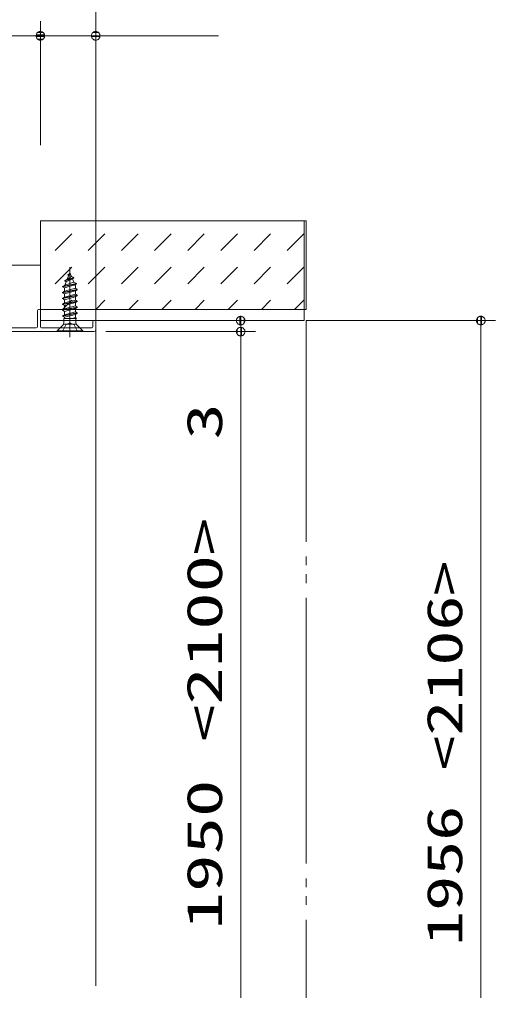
# Model space of a CAD drawing. Units: millimetres on the paper. Extents: x -305 to 305, y -152 to 152.
# Drawn here: x -42.8 to -10.6, y 49.1 to 114.9 of the extents above; entities that cross this region are included whole.
import ezdxf
from ezdxf.enums import TextEntityAlignment as Align

# ---------------------------------------------------------------- set-up
doc = ezdxf.new("R2010")
doc.units = ezdxf.units.MM
for name, pattern in [('LONG_CHAIN', [21, 18, -1, 1, -1]), ('LONG_DASHED2', [13, 12, -1]), ('LONG_DOUBLE_CHAIN', [21.8, 18, -1, 0.6, -0.6, 0.6, -1])]:
    doc.linetypes.add(name, pattern=pattern)
doc.layers.add('0-2_0', color=7, linetype='Continuous', lineweight=9)
doc.layers.add('0-3_S3', color=7, linetype='Continuous', lineweight=9)
doc.styles.add('ＭＳ ゴシック', font='')
doc.styles.get('ＭＳ ゴシック').set_extended_font_data('MS Gothic')

# ---------------------------------------------------------------- blocks, each defined once
blk = doc.blocks.new('_DOTSMALL')
at = {"layer": '0-2_0'}
for p, q in [((0.0746, 0.1), (-0.0746, 0.1)), ((0.1223, -0.0248), (-0.1223, -0.0248))]:
    blk.add_line(p, q, dxfattribs=at)
for points in [[(0.125, 0), (0.124, 0.0157), (0.1211, 0.0311), (0.1162, 0.046), (0.1095, 0.0602), (0.1011, 0.0735), (0.0911, 0.0856), (0.0797, 0.0963), (0.067, 0.1055), (0.0532, 0.1131), (0.0386, 0.1189), (0.0234, 0.1228), (0.0078, 0.1248), (-0.0078, 0.1248), (-0.0234, 0.1228), (-0.0386, 0.1189), (-0.0532, 0.1131), (-0.067, 0.1055), (-0.0797, 0.0963), (-0.0911, 0.0856), (-0.1011, 0.0735), (-0.1095, 0.0602), (-0.1162, 0.046), (-0.1211, 0.0311), (-0.124, 0.0157), (-0.125, 0), (0, 0)], [(-0.125, 0), (-0.124, -0.0157), (-0.1211, -0.0311), (-0.1162, -0.046), (-0.1095, -0.0602), (-0.1011, -0.0735), (-0.0911, -0.0856), (-0.0797, -0.0963), (-0.067, -0.1055), (-0.0532, -0.1131), (-0.0386, -0.1189), (-0.0234, -0.1228), (-0.0078, -0.1248), (0.0078, -0.1248), (0.0234, -0.1228), (0.0386, -0.1189), (0.0532, -0.1131), (0.067, -0.1055), (0.0797, -0.0963), (0.0911, -0.0856), (0.1011, -0.0735), (0.1095, -0.0602), (0.1162, -0.046), (0.1211, -0.0311), (0.124, -0.0157), (0.125, 0), (0, 0)]]:
    blk.add_lwpolyline(points, close=True, dxfattribs=at)

msp = doc.modelspace()

# ---------------------------------------------------------------- linework, layer by layer
at = {"layer": '0-3_S3'}
for p, q in [((-37.669, 94.486), (-37.669, 122.095)), ((-41.419, 106.359), (-41.419, 114.767)), ((-37.669, 93.734), (-37.669, 114.767)), ((-41.419, 113.767), (-41.419, 114.267)), ((-41.419, 113.767), (-65.169, 113.767)), ((-39.989, 113.767), (-42.309, 113.767)), ((-41.419, 113.767), (-37.669, 113.767)), ((-37.669, 113.767), (-29.349, 113.767)), ((-40.417, 99.224), (-39.294, 100.347)), ((-38.172, 99.224), (-37.049, 100.347)), ((-35.927, 99.224), (-34.804, 100.347)), ((-33.682, 99.224), (-32.559, 100.347)), ((-31.437, 99.224), (-30.314, 100.347)), ((-29.192, 99.224), (-28.069, 100.347)), ((-26.947, 99.224), (-25.824, 100.347)), ((-24.701, 99.224), (-23.579, 100.347)), ((-57.443, 98.236), (-41.419, 98.236)), ((-41.419, 94.461), (-41.419, 98.236)), ((-40.417, 96.979), (-39.294, 98.102)), ((-38.172, 96.979), (-37.049, 98.102)), ((-35.927, 96.979), (-34.804, 98.102)), ((-33.682, 96.979), (-32.559, 98.102)), ((-31.437, 96.979), (-30.314, 98.102)), ((-29.192, 96.979), (-28.069, 98.102)), ((-26.947, 96.979), (-25.824, 98.102)), ((-24.701, 96.979), (-23.579, 98.102)), ((-39.767, 97.165), (-39.155, 97.364)), ((-39.417, 97.735), (-39.604, 97.284)), ((-39.604, 97.284), (-39.311, 97.479)), ((-39.567, 97.587), (-39.45, 97.655)), ((-39.567, 97.562), (-39.567, 97.587)), ((-39.567, 97.562), (-39.504, 97.526)), ((-39.417, 97.735), (-39.311, 97.479)), ((-39.311, 97.479), (-39.155, 97.389)), ((-39.242, 97.313), (-39.155, 97.364)), ((-39.155, 97.364), (-39.155, 97.389)), ((-39.917, 96.792), (-38.98, 96.991)), ((-39.917, 96.767), (-38.98, 96.966)), ((-39.917, 96.792), (-39.773, 96.876)), ((-39.917, 96.767), (-39.917, 96.792)), ((-39.917, 96.767), (-39.786, 96.692)), ((-39.076, 96.911), (-39.786, 96.692)), ((-39.786, 96.471), (-39.786, 96.692)), ((-39.675, 97.112), (-39.773, 96.876)), ((-39.773, 96.876), (-39.15, 97.089)), ((-39.767, 97.19), (-39.604, 97.284)), ((-39.767, 97.165), (-39.675, 97.112)), ((-39.675, 97.112), (-39.242, 97.313)), ((-39.242, 97.313), (-39.15, 97.089)), ((-39.15, 97.089), (-38.98, 96.991)), ((-39.076, 96.911), (-38.98, 96.966)), ((-39.076, 96.911), (-39.048, 96.845)), ((-39.048, 96.669), (-39.048, 96.845)), ((-38.98, 96.966), (-38.98, 96.991)), ((-38.917, 96.594), (-39.917, 96.395)), ((-39.917, 96.37), (-38.917, 96.569)), ((-39.917, 96.395), (-39.786, 96.471)), ((-39.917, 96.37), (-39.917, 96.395)), ((-39.917, 96.37), (-39.786, 96.294)), ((-39.917, 95.997), (-38.917, 96.196)), ((-38.917, 96.171), (-39.917, 95.972)), ((-39.917, 95.997), (-39.786, 96.073)), ((-39.786, 96.471), (-39.048, 96.669)), ((-39.048, 96.493), (-39.786, 96.294)), ((-39.786, 96.073), (-39.786, 96.294)), ((-39.786, 96.073), (-39.048, 96.272)), ((-39.048, 96.095), (-39.786, 95.897)), ((-39.048, 96.669), (-38.917, 96.594)), ((-39.048, 96.493), (-38.917, 96.569)), ((-39.048, 96.272), (-39.048, 96.493)), ((-39.048, 96.272), (-38.917, 96.196)), ((-39.048, 96.095), (-38.917, 96.171)), ((-39.048, 95.874), (-39.048, 96.095)), ((-38.917, 96.569), (-38.917, 96.594)), ((-38.917, 96.171), (-38.917, 96.196)), ((-39.917, 95.972), (-39.917, 95.997)), ((-39.917, 95.972), (-39.786, 95.897)), ((-39.917, 95.234), (-39.294, 95.856)), ((-39.917, 95.6), (-38.917, 95.799)), ((-38.917, 95.774), (-39.917, 95.575)), ((-39.917, 95.6), (-39.786, 95.676)), ((-39.917, 95.575), (-39.917, 95.6)), ((-39.917, 95.575), (-39.786, 95.499)), ((-39.917, 95.202), (-38.917, 95.401)), ((-38.917, 95.376), (-39.917, 95.177)), ((-39.786, 95.676), (-39.786, 95.897)), ((-39.786, 95.676), (-39.048, 95.874)), ((-39.048, 95.698), (-39.786, 95.499)), ((-39.786, 95.499), (-39.786, 95.278)), ((-39.786, 95.278), (-39.048, 95.477)), ((-39.048, 95.874), (-38.917, 95.799)), ((-39.048, 95.698), (-38.917, 95.774)), ((-39.048, 95.477), (-39.048, 95.698)), ((-39.048, 95.477), (-38.917, 95.401)), ((-39.048, 95.3), (-38.917, 95.376)), ((-38.917, 95.774), (-38.917, 95.799)), ((-38.917, 95.376), (-38.917, 95.401)), ((-37.672, 95.234), (-37.049, 95.856)), ((-35.427, 95.234), (-34.804, 95.856)), ((-33.182, 95.234), (-32.559, 95.856)), ((-30.937, 95.234), (-30.314, 95.856)), ((-28.691, 95.234), (-28.069, 95.856)), ((-26.446, 95.234), (-25.824, 95.856)), ((-24.201, 95.234), (-23.579, 95.856)), ((-41.618, 94.061), (-41.618, 95.161)), ((-41.543, 95.236), (-41.493, 95.236)), ((-41.418, 95.161), (-41.418, 94.061)), ((-39.917, 95.202), (-39.786, 95.278)), ((-39.917, 95.177), (-39.917, 95.202)), ((-39.917, 95.177), (-39.786, 95.102)), ((-39.917, 94.805), (-38.917, 95.004)), ((-38.917, 94.979), (-39.917, 94.78)), ((-39.917, 94.805), (-39.786, 94.881)), ((-39.917, 94.78), (-39.917, 94.805)), ((-39.917, 94.78), (-39.786, 94.704)), ((-39.048, 95.3), (-39.786, 95.102)), ((-39.786, 95.102), (-39.786, 94.881)), ((-39.786, 94.881), (-39.048, 95.079)), ((-39.048, 94.903), (-39.786, 94.704)), ((-39.786, 94.704), (-39.786, 94.632)), ((-39.048, 95.079), (-39.048, 95.3)), ((-39.048, 95.079), (-38.917, 95.004)), ((-39.048, 94.903), (-38.917, 94.979)), ((-39.048, 94.682), (-39.048, 94.903)), ((-38.917, 94.979), (-38.917, 95.004)), ((-37.669, 94.486), (-41.419, 94.486)), ((-37.667, 94.485), (-41.417, 94.485)), ((-40.292, 93.797), (-39.885, 94.205)), ((-38.98, 94.235), (-39.855, 94.235)), ((-38.962, 94.632), (-39.826, 94.632)), ((-39.826, 94.347), (-39.826, 94.632)), ((-39.235, 94.632), (-39.048, 94.682)), ((-39.048, 94.682), (-38.962, 94.632)), ((-39.008, 94.347), (-39.008, 94.632)), ((-37.868, 94.061), (-37.868, 94.411)), ((-37.793, 94.486), (-37.743, 94.486)), ((-37.669, 49.424), (-37.669, 94.486)), ((-37.668, 94.411), (-37.668, 93.861)), ((-27.851, 94.484), (-27.851, 93.734)), ((-23.419, 94.484), (-10.588, 94.484)), ((-11.588, 14.11), (-11.588, 94.484)), ((-37.793, 93.736), (-45.643, 93.736)), ((-43.688, 93.986), (-41.693, 93.986)), ((-41.343, 93.986), (-37.943, 93.986)), ((-40.292, 93.735), (-40.292, 93.797)), ((-40.292, 93.797), (-38.542, 93.797)), ((-40.292, 93.735), (-38.542, 93.735)), ((-40.292, 93.735), (-38.542, 93.735)), ((-36.994, 93.734), (-26.851, 93.734)), ((-27.851, 93.734), (-28.351, 93.734)), ((-27.851, 93.734), (-27.851, 85.427)), ((-27.851, 93.734), (-27.851, 14.859))]:
    msp.add_line(p, q, dxfattribs=at)
at = {"layer": '0-3_S3', "linetype": 'LONG_DOUBLE_CHAIN'}
for p, q in [((-41.419, 101.234), (-23.544, 101.234)), ((-41.419, 94.484), (-41.419, 101.234)), ((-23.544, 94.484), (-23.544, 101.234)), ((-41.419, 94.484), (-23.544, 94.484)), ((-23.419, 14.11), (-23.419, 94.484))]:
    msp.add_line(p, q, dxfattribs=at)
at = {"layer": '0-3_S3', "linetype": 'LONG_CHAIN'}
msp.add_line((-39.417, 93.36), (-39.417, 98.109), dxfattribs=at)
at = {"layer": '0-3_S3', "linetype": 'LONG_DASHED2'}
for p, q in [((-39.131, 94.189), (-39.417, 94.341)), ((-38.905, 93.735), (-39.131, 94.189))]:
    msp.add_line(p, q, dxfattribs=at)
at = {"layer": '0-3_S3'}
msp.add_lwpolyline([(-23.419, 95.234), (-41.419, 95.234), (-41.419, 101.234), (-23.419, 101.234)], close=True, dxfattribs=at)
for points in [[(-39.767, 97.165), (-39.767, 97.19), (-39.155, 97.389)], [(-38.542, 93.735), (-38.542, 93.797), (-38.95, 94.205)]]:
    msp.add_lwpolyline(points, dxfattribs=at)
at = {"layer": '0-3_S3', "linetype": 'LONG_DASHED2'}
msp.add_lwpolyline([(-39.93, 93.735), (-39.703, 94.189), (-39.417, 94.341)], dxfattribs=at)
at = {"layer": '0-3_S3'}
for centre, radius, start, end in [((-41.543, 95.161), 0.075, 90, 180), ((-41.493, 95.161), 0.075, 0, 90), ((-41.693, 94.061), 0.075, 270, 0), ((-41.343, 94.061), 0.075, 180, 270), ((-40.026, 94.347), 0.2, 315, 0), ((-38.808, 94.347), 0.2, 180, 225), ((-37.943, 94.061), 0.075, 270, 0), ((-37.793, 94.411), 0.075, 90, 180), ((-37.743, 94.411), 0.075, 0, 90), ((-37.793, 93.861), 0.125, 270, 0)]:
    msp.add_arc(centre, radius, start, end, dxfattribs=at)

# ---------------------------------------------------------------- block references
at = {"layer": '0-3_S3', "xscale": 2.32, "yscale": 2.32}
for p, rotation in [((-41.419, 113.767), 180), ((-27.851, 94.484), 270), ((-11.588, 94.484), 90), ((-27.851, 93.734), 90), ((-27.851, 93.734), 90)]:
    msp.add_blockref('_DOTSMALL', p, dxfattribs=dict(at, rotation=rotation))
for p in [(-41.419, 113.767), (-37.669, 113.767)]:
    msp.add_blockref('_DOTSMALL', p, dxfattribs=at)

# ---------------------------------------------------------------- texts
at = {"layer": '0-3_S3', "style": 'ＭＳ ゴシック'}
for s, width, p in [('3', 1.5, (-28.388, 86.427)), ('《1850》 1950 <2100>', 1.55, (-28.388, 30.407)), ('《1856》 1956 <2106>', 1.45, (-12.125, 30.764))]:
    msp.add_text(s, height=2.405, rotation=90, dxfattribs=dict(at, width=width)).set_placement(p, align=Align.BOTTOM_LEFT)

doc.saveas('drawing.dxf')
